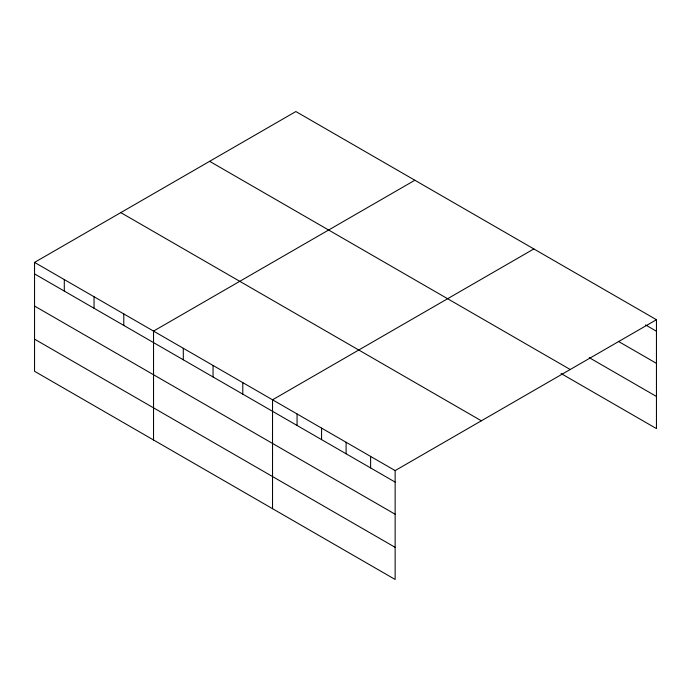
<?xml version="1.0" encoding="UTF-8"?>
<svg xmlns="http://www.w3.org/2000/svg" width="691" height="691" viewBox="0 0 691 691"><rect width="100%" height="100%" fill="white"/><g stroke="black" fill="none" stroke-linecap="round" stroke-linejoin="round"><path stroke-width="1.04" d="M34.55 262.399L395.14 470.588L395.14 579.464L34.55 371.283L34.55 262.399L295.86 111.536L656.45 319.717L656.45 428.601L561.092 373.546M414.859 180.239L153.54 331.101L153.54 439.986M533.849 248.933L272.539 399.804L272.539 508.68M395.14 470.588L656.45 319.717M645.549 324.934L656.45 331.222M618.307 341.337L656.45 363.354M589.25 357.662L656.45 396.461M209.632 161.323L570.213 369.504M120.787 212.612L481.368 420.802M34.55 273.904L395.14 482.093M34.55 306.044L395.14 514.225M34.55 339.151L395.14 547.332M370.618 456.431L370.618 467.937M346.096 442.275L346.096 453.78M321.574 428.118L321.574 439.623M297.061 413.961L297.061 425.466M242.791 382.624L242.791 394.129M213.044 365.453L213.044 376.958M183.296 348.273L183.296 359.778M123.793 313.93L123.793 325.435M94.045 296.75L94.045 308.255M64.298 279.579L64.298 291.084"/></g></svg>
